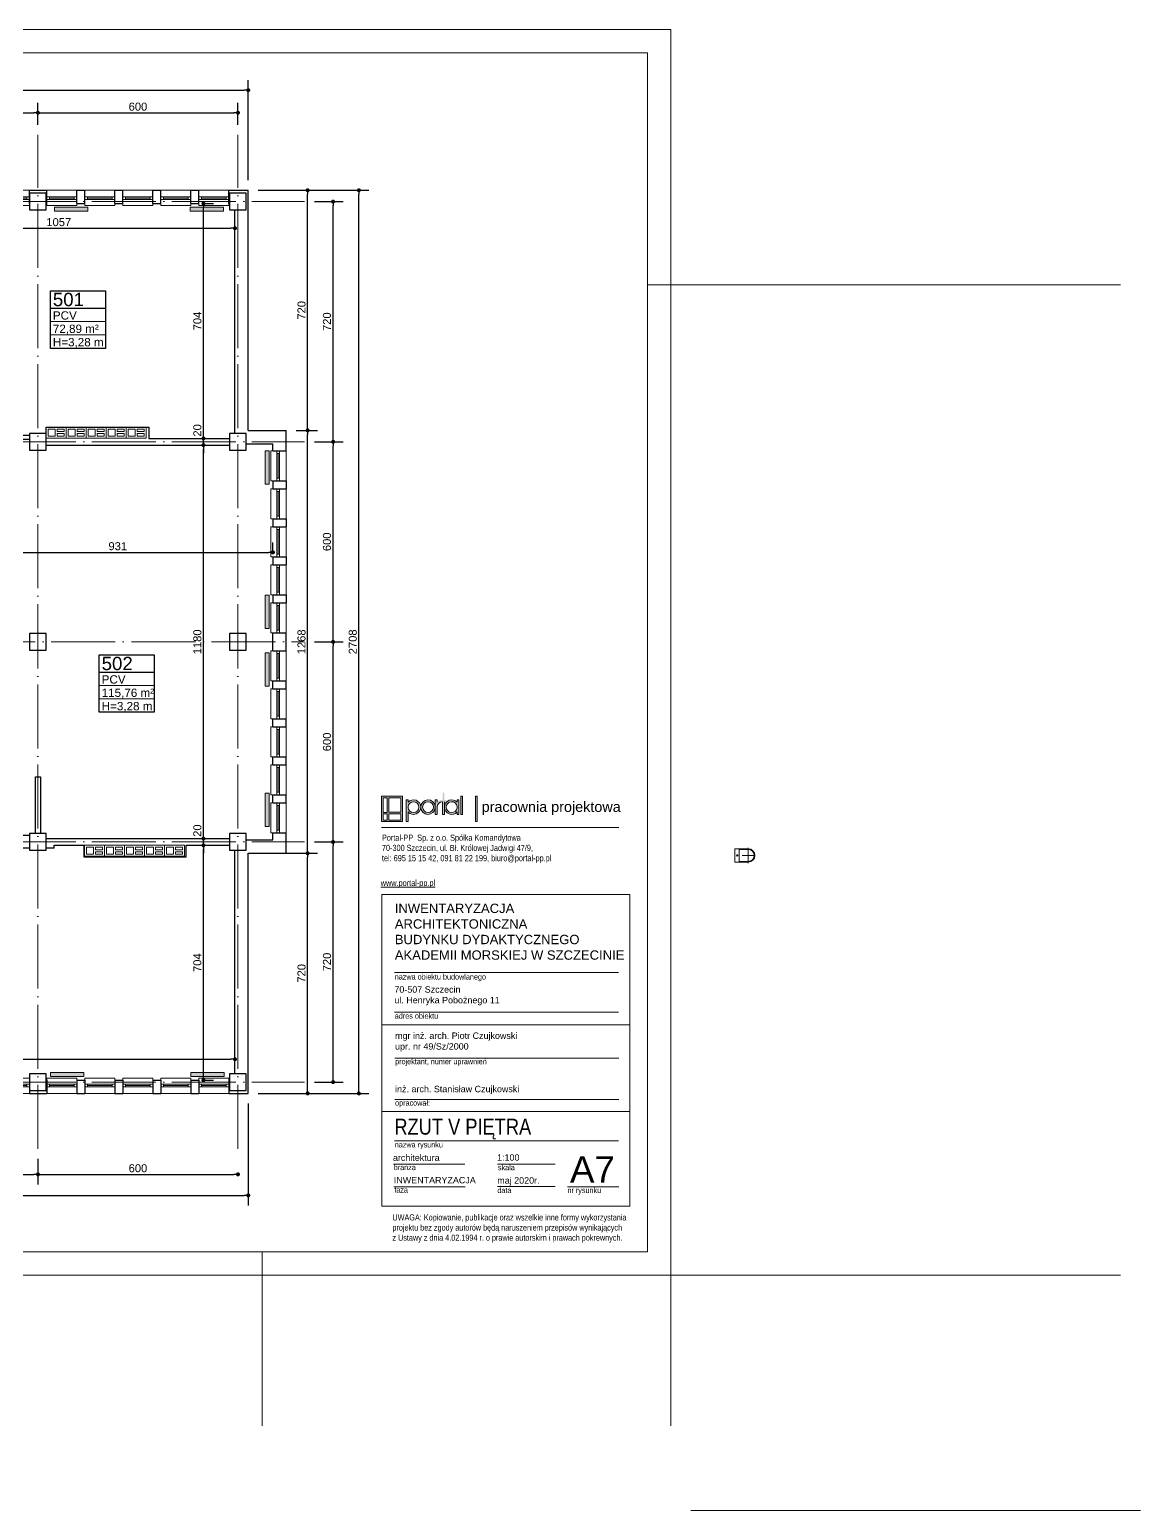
# Model space of a CAD drawing. Header units: millimetres. Extents: x 54 to 8480, y -22812 to 17434.
# Drawn here: x 5088 to 8420, y 8434 to 12874 of the extents above; entities that cross this region are included whole.
import ezdxf

# ---------------------------------------------------------------- set-up
doc = ezdxf.new("R2010")
doc.units = ezdxf.units.MM
doc.linetypes.add('ACAD_ISO04W100', pattern=[30, 24, -3, 0, -3])
for name, color, linetype, lineweight in [('000_armatura', 7, 'Continuous', 0), ('osie', 132, 'ACAD_ISO04W100', 0), ('PLATFORMA', 7, 'Continuous', 0), ('STOLARKA', 97, 'Continuous', 0), ('tabelki', 151, 'Continuous', 0), ('wymiary', 150, 'Continuous', 0)]:
    doc.layers.add(name, color=color, linetype=linetype, lineweight=lineweight)
doc.layers.add('grzejniki', color=104, linetype='Continuous')
doc.layers.add('TABELKI PO UWAGACH', color=5, linetype='Continuous')
doc.styles.add('arial narrow', font='ARIALN.TTF', dxfattribs={"height": 15})
doc.styles.get("Standard").update_dxf_attribs({"font": 'arial.ttf'})
doc.dimstyles.new('ISO-25', dxfattribs={"dimtxt": 24, "dimasz": 12, "dimexe": 30, "dimexo": 30, "dimgap": 6, "dimtad": 1, "dimdec": 0, "dimtxsty": 'Standard', "dimblk": 'DOT', "dimcen": 2.5, "dimadec": 0, "dimazin": 0, "dimtfac": 1, "dimtdec": 0, "dimtmove": 0, "dimatfit": 3, "dimldrblk": 'DOT', "dimfxl": 1, "dimarcsym": 0})

# ---------------------------------------------------------------- blocks, each defined once
blk = doc.blocks.new('A$C13771EA7')
at = {"color": 132, "linetype": 'ACAD_ISO04W100', "lineweight": 0, "ltscale": 8}
for p, q in [((31, -2874), (31, 166)), ((631, -2874), (631, 166)), ((1231, -2874), (1231, 166)), ((1831, -2874), (1831, 166)), ((2431, -2874), (2431, 166)), ((3031, -2874), (3031, 166)), ((3511, -2874), (3511, 166)), ((4111, -2874), (4111, 166)), ((-169, -34), (4311, -34)), ((-169, -754), (4311, -754)), ((-169, -994), (3231, -994)), ((3311, -1354), (4311, -1354)), ((-169, -1714), (3231, -1714)), ((-169, -1954), (4311, -1954)), ((-169, -2674), (4311, -2674))]:
    blk.add_line(p, q, dxfattribs=at)
blk = doc.blocks.new('A$C4DC22848')
at = {"layer": 'STOLARKA', "lineweight": 0}
for p, q in [((0, 0), (90, 0)), ((0, -40), (0, -46)), ((8, -24), (82, -24)), ((90, -46), (90, -40)), ((0, -46), (90, -46))]:
    blk.add_line(p, q, dxfattribs=at)
for points in [[(0, -20), (90, -20), (90, -28), (0, -28)], [(0, -28), (8, -28), (8, -20), (0, -20)], [(82, -28), (90, -28), (90, -20), (82, -20)]]:
    blk.add_lwpolyline(points, close=True, dxfattribs=at)
blk = doc.blocks.new('A$C1D836454')
at = {"color": 82, "lineweight": 0}
for points in [[(0, -16.5), (60, -16.5), (60, 16.5), (0, 16.5)], [(6, -10.5), (27, -10.5), (27, 10.5), (6, 10.5)], [(33, 3), (54, 3), (54, 10.5), (33, 10.5)], [(33, -3), (54, -3), (54, -10.5), (33, -10.5)]]:
    blk.add_lwpolyline(points, close=True, dxfattribs=at)
blk = doc.blocks.new('_Dot')
at = {"color": 0, "linetype": 'ByBlock', "lineweight": -2}
blk.add_line((-0.5, 0), (-1, 0), dxfattribs=at)
at = {"color": 0, "linetype": 'ByBlock', "lineweight": 0, "const_width": 0.5}
blk.add_lwpolyline([(-0.25, 0, 1), (0.25, 0, 1)], format="xyb", close=True, dxfattribs=at)
blk = doc.blocks.new('*D67')
at = {"layer": 'Defpoints', "color": 0, "linetype": 'Continuous', "lineweight": 0}
for p in [(5112.6, 12625.2), (4632.6, 12558.7), (5112.6, 12558.7)]:
    blk.add_point(p, dxfattribs=at)
at = {"layer": 'wymiary', "color": 0, "linetype": 'Continuous', "lineweight": -2}
for p, q in [((4632.6, 12588.7), (4632.6, 12655.2)), ((5112.6, 12588.7), (5112.6, 12655.2)), ((4644.6, 12625.2), (5100.6, 12625.2))]:
    blk.add_line(p, q, dxfattribs=at)
at = {"layer": 'wymiary', "color": 0, "linetype": 'Continuous', "lineweight": -2, "xscale": 12, "yscale": 12, "zscale": 12, "rotation": 180}
blk.add_blockref('_Dot', (4632.6, 12625.2), dxfattribs=at)
at = {"layer": 'wymiary', "color": 0, "linetype": 'Continuous', "lineweight": -2, "xscale": 12, "yscale": 12, "zscale": 12}
blk.add_blockref('_Dot', (5112.6, 12625.2), dxfattribs=at)
at = {"layer": 'wymiary', "color": 0, "linetype": 'Continuous', "lineweight": 0, "insert": (4872.6, 12643.4), "char_height": 24, "attachment_point": 5}
blk.add_mtext('480', dxfattribs=at)
blk = doc.blocks.new('*D68')
at = {"layer": 'Defpoints', "color": 0, "linetype": 'Continuous', "lineweight": 0}
for p in [(5712.6, 12625.2), (5112.6, 12558.7), (5712.6, 12558.7)]:
    blk.add_point(p, dxfattribs=at)
at = {"layer": 'wymiary', "color": 0, "linetype": 'Continuous', "lineweight": -2}
for p, q in [((5112.6, 12588.7), (5112.6, 12655.2)), ((5712.6, 12588.7), (5712.6, 12655.2)), ((5124.6, 12625.2), (5700.6, 12625.2))]:
    blk.add_line(p, q, dxfattribs=at)
at = {"layer": 'wymiary', "color": 0, "linetype": 'Continuous', "lineweight": -2, "xscale": 12, "yscale": 12, "zscale": 12, "rotation": 180}
blk.add_blockref('_Dot', (5112.6, 12625.2), dxfattribs=at)
at = {"layer": 'wymiary', "color": 0, "linetype": 'Continuous', "lineweight": -2, "xscale": 12, "yscale": 12, "zscale": 12}
blk.add_blockref('_Dot', (5712.6, 12625.2), dxfattribs=at)
at = {"layer": 'wymiary', "color": 0, "linetype": 'Continuous', "lineweight": 0, "insert": (5412.6, 12643.4), "char_height": 24, "attachment_point": 5}
blk.add_mtext('600', dxfattribs=at)
blk = doc.blocks.new('*D47')
at = {"layer": 'Defpoints', "color": 0, "linetype": 'Continuous', "lineweight": 0}
for p in [(5912.6, 10438.7), (5998, 10438.7), (5912.6, 9718.7)]:
    blk.add_point(p, dxfattribs=at)
at = {"layer": 'wymiary', "color": 0, "linetype": 'Continuous', "lineweight": -2}
for p, q in [((5942.6, 10438.7), (6028, 10438.7)), ((5998, 9730.7), (5998, 10426.7)), ((5942.6, 9718.7), (6028, 9718.7))]:
    blk.add_line(p, q, dxfattribs=at)
at = {"layer": 'wymiary', "color": 0, "linetype": 'Continuous', "lineweight": -2, "xscale": 12, "yscale": 12, "zscale": 12}
for p, rotation in [((5998, 10438.7), 90), ((5998, 9718.7), 270)]:
    blk.add_blockref('_Dot', p, dxfattribs=dict(at, rotation=rotation))
at = {"layer": 'wymiary', "color": 0, "linetype": 'Continuous', "lineweight": 0, "insert": (5979.7, 10078.7), "char_height": 24, "attachment_point": 5, "rotation": 90}
blk.add_mtext('720', dxfattribs=at)
blk = doc.blocks.new('*D48')
at = {"layer": 'Defpoints', "color": 0, "linetype": 'Continuous', "lineweight": 0}
for p in [(5912.6, 11038.7), (5998, 11038.7), (5912.6, 10438.7)]:
    blk.add_point(p, dxfattribs=at)
at = {"layer": 'wymiary', "color": 0, "linetype": 'Continuous', "lineweight": -2}
for p, q in [((5942.6, 11038.7), (6028, 11038.7)), ((5998, 10450.7), (5998, 11026.7)), ((5942.6, 10438.7), (6028, 10438.7))]:
    blk.add_line(p, q, dxfattribs=at)
at = {"layer": 'wymiary', "color": 0, "linetype": 'Continuous', "lineweight": -2, "xscale": 12, "yscale": 12, "zscale": 12}
for p, rotation in [((5998, 11038.7), 90), ((5998, 10438.7), 270)]:
    blk.add_blockref('_Dot', p, dxfattribs=dict(at, rotation=rotation))
at = {"layer": 'wymiary', "color": 0, "linetype": 'Continuous', "lineweight": 0, "insert": (5979.7, 10738.7), "char_height": 24, "attachment_point": 5, "rotation": 90}
blk.add_mtext('600', dxfattribs=at)
blk = doc.blocks.new('*D49')
at = {"layer": 'Defpoints', "color": 0, "linetype": 'Continuous', "lineweight": 0}
for p in [(5912.6, 11638.7), (5998, 11638.7), (5912.6, 11038.7)]:
    blk.add_point(p, dxfattribs=at)
at = {"layer": 'wymiary', "color": 0, "linetype": 'Continuous', "lineweight": -2}
for p, q in [((5942.6, 11638.7), (6028, 11638.7)), ((5998, 11050.7), (5998, 11626.7)), ((5942.6, 11038.7), (6028, 11038.7))]:
    blk.add_line(p, q, dxfattribs=at)
at = {"layer": 'wymiary', "color": 0, "linetype": 'Continuous', "lineweight": -2, "xscale": 12, "yscale": 12, "zscale": 12}
for p, rotation in [((5998, 11638.7), 90), ((5998, 11038.7), 270)]:
    blk.add_blockref('_Dot', p, dxfattribs=dict(at, rotation=rotation))
at = {"layer": 'wymiary', "color": 0, "linetype": 'Continuous', "lineweight": 0, "insert": (5979.7, 11338.7), "char_height": 24, "attachment_point": 5, "rotation": 90}
blk.add_mtext('600', dxfattribs=at)
blk = doc.blocks.new('*D50')
at = {"layer": 'Defpoints', "color": 0, "linetype": 'Continuous', "lineweight": 0}
for p in [(5912.6, 12358.7), (5998, 12358.7), (5912.6, 11638.7)]:
    blk.add_point(p, dxfattribs=at)
at = {"layer": 'wymiary', "color": 0, "linetype": 'Continuous', "lineweight": -2}
for p, q in [((5942.6, 12358.7), (6028, 12358.7)), ((5998, 11650.7), (5998, 12346.7)), ((5942.6, 11638.7), (6028, 11638.7))]:
    blk.add_line(p, q, dxfattribs=at)
at = {"layer": 'wymiary', "color": 0, "linetype": 'Continuous', "lineweight": -2, "xscale": 12, "yscale": 12, "zscale": 12}
for p, rotation in [((5998, 12358.7), 90), ((5998, 11638.7), 270)]:
    blk.add_blockref('_Dot', p, dxfattribs=dict(at, rotation=rotation))
at = {"layer": 'wymiary', "color": 0, "linetype": 'Continuous', "lineweight": 0, "insert": (5979.7, 11998.7), "char_height": 24, "attachment_point": 5, "rotation": 90}
blk.add_mtext('720', dxfattribs=at)
blk = doc.blocks.new('*D56')
at = {"layer": 'Defpoints', "color": 0, "linetype": 'Continuous', "lineweight": 0}
for p in [(4632.6, 9518.7), (5112.6, 9518.7), (5112.6, 9441.9)]:
    blk.add_point(p, dxfattribs=at)
at = {"layer": 'wymiary', "color": 0, "linetype": 'Continuous', "lineweight": -2}
for p, q in [((4632.6, 9488.7), (4632.6, 9411.9)), ((5112.6, 9488.7), (5112.6, 9411.9)), ((4644.6, 9441.9), (5100.6, 9441.9))]:
    blk.add_line(p, q, dxfattribs=at)
at = {"layer": 'wymiary', "color": 0, "linetype": 'Continuous', "lineweight": -2, "xscale": 12, "yscale": 12, "zscale": 12, "rotation": 180}
blk.add_blockref('_Dot', (4632.6, 9441.9), dxfattribs=at)
at = {"layer": 'wymiary', "color": 0, "linetype": 'Continuous', "lineweight": -2, "xscale": 12, "yscale": 12, "zscale": 12}
blk.add_blockref('_Dot', (5112.6, 9441.9), dxfattribs=at)
at = {"layer": 'wymiary', "color": 0, "linetype": 'Continuous', "lineweight": 0, "insert": (4872.6, 9460.2), "char_height": 24, "attachment_point": 5}
blk.add_mtext('480', dxfattribs=at)
blk = doc.blocks.new('*D57')
at = {"layer": 'Defpoints', "color": 0, "linetype": 'Continuous', "lineweight": 0}
for p in [(5112.6, 9518.7), (5712.6, 9441.9), (5712.6, 9441.9)]:
    blk.add_point(p, dxfattribs=at)
at = {"layer": 'wymiary', "color": 0, "linetype": 'Continuous', "lineweight": -2}
for p, q in [((5112.6, 9488.7), (5112.6, 9411.9)), ((5124.6, 9441.9), (5700.6, 9441.9))]:
    blk.add_line(p, q, dxfattribs=at)
at = {"layer": 'wymiary', "color": 0, "linetype": 'Continuous', "lineweight": -2, "xscale": 12, "yscale": 12, "zscale": 12, "rotation": 180}
blk.add_blockref('_Dot', (5112.6, 9441.9), dxfattribs=at)
at = {"layer": 'wymiary', "color": 0, "linetype": 'Continuous', "lineweight": -2, "xscale": 12, "yscale": 12, "zscale": 12}
blk.add_blockref('_Dot', (5712.6, 9441.9), dxfattribs=at)
at = {"layer": 'wymiary', "color": 0, "linetype": 'Continuous', "lineweight": 0, "insert": (5412.6, 9460.2), "char_height": 24, "attachment_point": 5}
blk.add_mtext('600', dxfattribs=at)
blk = doc.blocks.new('*D58')
at = {"layer": 'Defpoints', "color": 0, "linetype": 'Continuous', "lineweight": 0}
for p in [(1601.6, 9684.7), (5743.6, 9684.7), (5743.6, 9379)]:
    blk.add_point(p, dxfattribs=at)
at = {"layer": 'wymiary', "color": 0, "linetype": 'Continuous', "lineweight": -2}
for p, q in [((1601.6, 9654.7), (1601.6, 9349)), ((5743.6, 9654.7), (5743.6, 9349)), ((1613.6, 9379), (5731.6, 9379))]:
    blk.add_line(p, q, dxfattribs=at)
at = {"layer": 'wymiary', "color": 0, "linetype": 'Continuous', "lineweight": -2, "xscale": 12, "yscale": 12, "zscale": 12, "rotation": 180}
blk.add_blockref('_Dot', (1601.6, 9379), dxfattribs=at)
at = {"layer": 'wymiary', "color": 0, "linetype": 'Continuous', "lineweight": -2, "xscale": 12, "yscale": 12, "zscale": 12}
blk.add_blockref('_Dot', (5743.6, 9379), dxfattribs=at)
at = {"layer": 'wymiary', "color": 0, "linetype": 'Continuous', "lineweight": 0, "insert": (3672.6, 9397.1), "char_height": 24, "attachment_point": 5}
blk.add_mtext('4142', dxfattribs=at)
blk = doc.blocks.new('*D59')
at = {"layer": 'Defpoints', "color": 0, "linetype": 'Continuous', "lineweight": 0}
for p in [(5743.6, 12392.7), (6075.4, 12392.7), (5743.6, 9684.7)]:
    blk.add_point(p, dxfattribs=at)
at = {"layer": 'wymiary', "color": 0, "linetype": 'Continuous', "lineweight": -2}
for p, q in [((5773.6, 12392.7), (6105.4, 12392.7)), ((6075.4, 9696.7), (6075.4, 12380.7)), ((5773.6, 9684.7), (6105.4, 9684.7))]:
    blk.add_line(p, q, dxfattribs=at)
at = {"layer": 'wymiary', "color": 0, "linetype": 'Continuous', "lineweight": -2, "xscale": 12, "yscale": 12, "zscale": 12}
for p, rotation in [((6075.4, 12392.7), 90), ((6075.4, 9684.7), 270)]:
    blk.add_blockref('_Dot', p, dxfattribs=dict(at, rotation=rotation))
at = {"layer": 'wymiary', "color": 0, "linetype": 'Continuous', "lineweight": 0, "insert": (6057.1, 11038.7), "char_height": 24, "attachment_point": 5, "rotation": 90}
blk.add_mtext('2708', dxfattribs=at)
blk = doc.blocks.new('*D60')
at = {"layer": 'Defpoints', "color": 0, "linetype": 'Continuous', "lineweight": 0}
for p in [(5743.6, 12692.8), (1601.6, 12392.7), (5743.6, 12392.7)]:
    blk.add_point(p, dxfattribs=at)
at = {"layer": 'wymiary', "color": 0, "linetype": 'Continuous', "lineweight": -2}
for p, q in [((1601.6, 12422.7), (1601.6, 12722.8)), ((5743.6, 12422.7), (5743.6, 12722.8)), ((1613.6, 12692.8), (5731.6, 12692.8))]:
    blk.add_line(p, q, dxfattribs=at)
at = {"layer": 'wymiary', "color": 0, "linetype": 'Continuous', "lineweight": -2, "xscale": 12, "yscale": 12, "zscale": 12, "rotation": 180}
blk.add_blockref('_Dot', (1601.6, 12692.8), dxfattribs=at)
at = {"layer": 'wymiary', "color": 0, "linetype": 'Continuous', "lineweight": -2, "xscale": 12, "yscale": 12, "zscale": 12}
blk.add_blockref('_Dot', (5743.6, 12692.8), dxfattribs=at)
at = {"layer": 'wymiary', "color": 0, "linetype": 'Continuous', "lineweight": 0, "insert": (3672.6, 12710.9), "char_height": 24, "attachment_point": 5}
blk.add_mtext('4142', dxfattribs=at)
blk = doc.blocks.new('*D207')
at = {"layer": 'Defpoints', "color": 0, "linetype": 'Continuous', "lineweight": 0}
for p in [(5743.6, 10404.7), (5921.7, 10404.7), (5743.6, 9684.7)]:
    blk.add_point(p, dxfattribs=at)
at = {"layer": 'wymiary', "color": 0, "linetype": 'Continuous', "lineweight": -2}
for p, q in [((5773.6, 10404.7), (5951.7, 10404.7)), ((5921.7, 9696.7), (5921.7, 10392.7)), ((5773.6, 9684.7), (5951.7, 9684.7))]:
    blk.add_line(p, q, dxfattribs=at)
at = {"layer": 'wymiary', "color": 0, "linetype": 'Continuous', "lineweight": -2, "xscale": 12, "yscale": 12, "zscale": 12}
for p, rotation in [((5921.7, 10404.7), 90), ((5921.7, 9684.7), 270)]:
    blk.add_blockref('_Dot', p, dxfattribs=dict(at, rotation=rotation))
at = {"layer": 'wymiary', "color": 0, "linetype": 'Continuous', "lineweight": 0, "insert": (5903.4, 10044.7), "char_height": 24, "attachment_point": 5, "rotation": 90}
blk.add_mtext('720', dxfattribs=at)
blk = doc.blocks.new('*D208')
at = {"layer": 'Defpoints', "color": 0, "linetype": 'Continuous', "lineweight": 0}
for p in [(5857.6, 11672.7), (5921.7, 11672.7), (5743.6, 10404.7)]:
    blk.add_point(p, dxfattribs=at)
at = {"layer": 'wymiary', "color": 0, "linetype": 'Continuous', "lineweight": -2}
for p, q in [((5887.6, 11672.7), (5951.7, 11672.7)), ((5921.7, 10416.7), (5921.7, 11660.7)), ((5773.6, 10404.7), (5951.7, 10404.7))]:
    blk.add_line(p, q, dxfattribs=at)
at = {"layer": 'wymiary', "color": 0, "linetype": 'Continuous', "lineweight": -2, "xscale": 12, "yscale": 12, "zscale": 12}
for p, rotation in [((5921.7, 11672.7), 90), ((5921.7, 10404.7), 270)]:
    blk.add_blockref('_Dot', p, dxfattribs=dict(at, rotation=rotation))
at = {"layer": 'wymiary', "color": 0, "linetype": 'Continuous', "lineweight": 0, "insert": (5903.4, 11038.7), "char_height": 24, "attachment_point": 5, "rotation": 90}
blk.add_mtext('1268', dxfattribs=at)
blk = doc.blocks.new('*D209')
at = {"layer": 'Defpoints', "color": 0, "linetype": 'Continuous', "lineweight": 0}
for p in [(5743.6, 12392.7), (5921.7, 12392.7), (5857.6, 11672.7)]:
    blk.add_point(p, dxfattribs=at)
at = {"layer": 'wymiary', "color": 0, "linetype": 'Continuous', "lineweight": -2}
for p, q in [((5773.6, 12392.7), (5951.7, 12392.7)), ((5921.7, 11684.7), (5921.7, 12380.7)), ((5887.6, 11672.7), (5951.7, 11672.7))]:
    blk.add_line(p, q, dxfattribs=at)
at = {"layer": 'wymiary', "color": 0, "linetype": 'Continuous', "lineweight": -2, "xscale": 12, "yscale": 12, "zscale": 12}
for p, rotation in [((5921.7, 12392.7), 90), ((5921.7, 11672.7), 270)]:
    blk.add_blockref('_Dot', p, dxfattribs=dict(at, rotation=rotation))
at = {"layer": 'wymiary', "color": 0, "linetype": 'Continuous', "lineweight": 0, "insert": (5903.4, 12032.7), "char_height": 24, "attachment_point": 5, "rotation": 90}
blk.add_mtext('720', dxfattribs=at)
blk = doc.blocks.new('*D251')
at = {"layer": 'Defpoints', "color": 0, "linetype": 'Continuous', "lineweight": 0}
for p in [(5583.6, 10428.7), (5609.1, 10428.7), (5583.6, 9724.7)]:
    blk.add_point(p, dxfattribs=at)
at = {"layer": 'wymiary', "color": 0, "linetype": 'Continuous', "lineweight": -2}
for p, q in [((5609.1, 9736.7), (5609.1, 10416.7)), ((5613.6, 10428.7), (5639.1, 10428.7)), ((5613.6, 9724.7), (5639.1, 9724.7))]:
    blk.add_line(p, q, dxfattribs=at)
at = {"layer": 'wymiary', "color": 0, "linetype": 'Continuous', "lineweight": -2, "xscale": 12, "yscale": 12, "zscale": 12}
for p, rotation in [((5609.1, 10428.7), 90), ((5609.1, 9724.7), 270)]:
    blk.add_blockref('_Dot', p, dxfattribs=dict(at, rotation=rotation))
at = {"layer": 'wymiary', "color": 0, "linetype": 'Continuous', "lineweight": 0, "insert": (5590.9, 10076.7), "char_height": 24, "attachment_point": 5, "rotation": 90}
blk.add_mtext('704', dxfattribs=at)
blk = doc.blocks.new('*D250')
at = {"layer": 'Defpoints', "color": 0, "linetype": 'Continuous', "lineweight": 0}
for p in [(5609.1, 10448.7), (5609.1, 10448.7), (5583.6, 10428.7)]:
    blk.add_point(p, dxfattribs=at)
at = {"layer": 'wymiary', "color": 0, "linetype": 'Continuous', "lineweight": -2}
for p, q in [((5609.1, 10460.7), (5609.1, 10472.7)), ((5609.1, 10428.7), (5609.1, 10448.7)), ((5609.1, 10416.7), (5609.1, 10404.7)), ((5613.6, 10428.7), (5639.1, 10428.7))]:
    blk.add_line(p, q, dxfattribs=at)
at = {"layer": 'wymiary', "color": 0, "linetype": 'Continuous', "lineweight": -2, "xscale": 12, "yscale": 12, "zscale": 12}
for p, rotation in [((5609.1, 10448.7), 270), ((5609.1, 10428.7), 90)]:
    blk.add_blockref('_Dot', p, dxfattribs=dict(at, rotation=rotation))
at = {"layer": 'wymiary', "color": 0, "linetype": 'Continuous', "lineweight": 0, "insert": (5590.9, 10472.7), "char_height": 24, "attachment_point": 5, "rotation": 90}
blk.add_mtext('20', dxfattribs=at)
blk = doc.blocks.new('*D252')
at = {"layer": 'Defpoints', "color": 0, "linetype": 'Continuous', "lineweight": 0}
for p in [(5609.1, 11628.7), (5609.1, 11628.7), (5609.1, 10448.7)]:
    blk.add_point(p, dxfattribs=at)
at = {"layer": 'wymiary', "color": 0, "linetype": 'Continuous', "lineweight": -2}
blk.add_line((5609.1, 10460.7), (5609.1, 11616.7), dxfattribs=at)
at = {"layer": 'wymiary', "color": 0, "linetype": 'Continuous', "lineweight": -2, "xscale": 12, "yscale": 12, "zscale": 12}
for p, rotation in [((5609.1, 11628.7), 90), ((5609.1, 10448.7), 270)]:
    blk.add_blockref('_Dot', p, dxfattribs=dict(at, rotation=rotation))
at = {"layer": 'wymiary', "color": 0, "linetype": 'Continuous', "lineweight": 0, "insert": (5590.9, 11038.7), "char_height": 24, "attachment_point": 5, "rotation": 90}
blk.add_mtext('1180', dxfattribs=at)
blk = doc.blocks.new('*D253')
at = {"layer": 'Defpoints', "color": 0, "linetype": 'Continuous', "lineweight": 0}
for p in [(5609.1, 11648.7), (5609.1, 11648.7), (5609.1, 11628.7)]:
    blk.add_point(p, dxfattribs=at)
at = {"layer": 'wymiary', "color": 0, "linetype": 'Continuous', "lineweight": -2}
for p, q in [((5609.1, 11660.7), (5609.1, 11672.7)), ((5609.1, 11628.7), (5609.1, 11648.7)), ((5609.1, 11616.7), (5609.1, 11604.7))]:
    blk.add_line(p, q, dxfattribs=at)
at = {"layer": 'wymiary', "color": 0, "linetype": 'Continuous', "lineweight": -2, "xscale": 12, "yscale": 12, "zscale": 12}
for p, rotation in [((5609.1, 11648.7), 270), ((5609.1, 11628.7), 90)]:
    blk.add_blockref('_Dot', p, dxfattribs=dict(at, rotation=rotation))
at = {"layer": 'wymiary', "color": 0, "linetype": 'Continuous', "lineweight": 0, "insert": (5590.9, 11672.7), "char_height": 24, "attachment_point": 5, "rotation": 90}
blk.add_mtext('20', dxfattribs=at)
blk = doc.blocks.new('*D254')
at = {"layer": 'Defpoints', "color": 0, "linetype": 'Continuous', "lineweight": 0}
for p in [(5583.6, 12352.7), (5609.1, 12352.7), (5609.1, 11648.7)]:
    blk.add_point(p, dxfattribs=at)
at = {"layer": 'wymiary', "color": 0, "linetype": 'Continuous', "lineweight": -2}
for p, q in [((5613.6, 12352.7), (5639.1, 12352.7)), ((5609.1, 11660.7), (5609.1, 12340.7))]:
    blk.add_line(p, q, dxfattribs=at)
at = {"layer": 'wymiary', "color": 0, "linetype": 'Continuous', "lineweight": -2, "xscale": 12, "yscale": 12, "zscale": 12}
for p, rotation in [((5609.1, 12352.7), 90), ((5609.1, 11648.7), 270)]:
    blk.add_blockref('_Dot', p, dxfattribs=dict(at, rotation=rotation))
at = {"layer": 'wymiary', "color": 0, "linetype": 'Continuous', "lineweight": 0, "insert": (5590.9, 12000.7), "char_height": 24, "attachment_point": 5, "rotation": 90}
blk.add_mtext('704', dxfattribs=at)
blk = doc.blocks.new('*D411')
at = {"layer": 'Defpoints', "color": 0, "linetype": 'Continuous', "lineweight": 0}
for p in [(4646.6, 12278.9), (5703.6, 12278.9), (5703.6, 12278.9)]:
    blk.add_point(p, dxfattribs=at)
at = {"layer": 'wymiary', "color": 0, "linetype": 'Continuous', "lineweight": -2}
blk.add_line((4658.6, 12278.9), (5691.6, 12278.9), dxfattribs=at)
at = {"layer": 'wymiary', "color": 0, "linetype": 'Continuous', "lineweight": -2, "xscale": 12, "yscale": 12, "zscale": 12, "rotation": 180}
blk.add_blockref('_Dot', (4646.6, 12278.9), dxfattribs=at)
at = {"layer": 'wymiary', "color": 0, "linetype": 'Continuous', "lineweight": -2, "xscale": 12, "yscale": 12, "zscale": 12}
blk.add_blockref('_Dot', (5703.6, 12278.9), dxfattribs=at)
at = {"layer": 'wymiary', "color": 0, "linetype": 'Continuous', "lineweight": 0, "insert": (5175.1, 12297.1), "char_height": 24, "attachment_point": 5}
blk.add_mtext('1057', dxfattribs=at)
blk = doc.blocks.new('*D422')
at = {"layer": 'Defpoints', "color": 0, "linetype": 'Continuous', "lineweight": 0}
for p in [(4040.1, 9787.2), (5703.6, 9787.2), (5703.6, 9787.2)]:
    blk.add_point(p, dxfattribs=at)
at = {"layer": 'wymiary', "color": 0, "linetype": 'Continuous', "lineweight": -2}
blk.add_line((4052.1, 9787.2), (5691.6, 9787.2), dxfattribs=at)
at = {"layer": 'wymiary', "color": 0, "linetype": 'Continuous', "lineweight": -2, "xscale": 12, "yscale": 12, "zscale": 12, "rotation": 180}
blk.add_blockref('_Dot', (4040.1, 9787.2), dxfattribs=at)
at = {"layer": 'wymiary', "color": 0, "linetype": 'Continuous', "lineweight": -2, "xscale": 12, "yscale": 12, "zscale": 12}
blk.add_blockref('_Dot', (5703.6, 9787.2), dxfattribs=at)
at = {"layer": 'wymiary', "color": 0, "linetype": 'Continuous', "lineweight": 0, "insert": (4871.8, 9805.5), "char_height": 24, "attachment_point": 5}
blk.add_mtext('1664', dxfattribs=at)
blk = doc.blocks.new('*D565')
at = {"layer": 'Defpoints', "color": 0, "linetype": 'Continuous', "lineweight": 0}
for p in [(4886.6, 11307.1), (5817.6, 11307.1), (5817.6, 11281.7)]:
    blk.add_point(p, dxfattribs=at)
at = {"layer": 'wymiary', "color": 0, "linetype": 'Continuous', "lineweight": -2}
for p, q in [((5817.6, 11311.7), (5817.6, 11337.1)), ((4898.6, 11307.1), (5805.6, 11307.1))]:
    blk.add_line(p, q, dxfattribs=at)
at = {"layer": 'wymiary', "color": 0, "linetype": 'Continuous', "lineweight": -2, "xscale": 12, "yscale": 12, "zscale": 12, "rotation": 180}
blk.add_blockref('_Dot', (4886.6, 11307.1), dxfattribs=at)
at = {"layer": 'wymiary', "color": 0, "linetype": 'Continuous', "lineweight": -2, "xscale": 12, "yscale": 12, "zscale": 12}
blk.add_blockref('_Dot', (5817.6, 11307.1), dxfattribs=at)
at = {"layer": 'wymiary', "color": 0, "linetype": 'Continuous', "lineweight": 0, "insert": (5352.1, 11325.4), "char_height": 24, "attachment_point": 5}
blk.add_mtext('931', dxfattribs=at)
blk = doc.blocks.new('A$C508466D2')
at = {"layer": 'grzejniki', "linetype": 'Continuous', "lineweight": 0}
blk.add_hatch(color=256, dxfattribs=at).paths.add_polyline_path([(-50, -12), (50, -12), (50, 0), (-50, 0)])
blk.add_lwpolyline([(-50, -12), (50, -12), (50, 0), (-50, 0)], close=True, dxfattribs=at)
blk = doc.blocks.new('wc_1')
for p, q in [((20, 22), (20, 60)), ((43, 40), (-3, 40))]:
    blk.add_line(p, q)
for points in [[(40, 40), (40, 0), (0, 0), (0, 40)], [(2, 13), (2, 40)], [(38, 40), (38, 13)]]:
    blk.add_lwpolyline(points)
blk.add_lwpolyline([(0, 0), (0, 13), (40, 13), (40, 0)], close=True)
blk.add_circle((20, 7), 2)
for radius in [20, 18]:
    blk.add_arc((20, 40), radius, 0, 180)

msp = doc.modelspace()

# ---------------------------------------------------------------- hatches: boundary and pattern name
at = {"layer": 'tabelki', "linetype": 'Continuous', "lineweight": 0}
h = msp.add_hatch(color=7, dxfattribs=at)
h.paths.add_polyline_path([(6206.4, 10575.9), (6143.7, 10575.9), (6143.7, 10499.6), (6206.4, 10499.6)])
h.paths.add_polyline_path([(6201.6, 10522.7), (6201.6, 10504.4), (6165.3, 10504.4), (6165.3, 10522.7)], flags=16)
h.paths.add_polyline_path([(6165.3, 10527.6), (6165.3, 10571.1), (6201.6, 10571.1), (6201.6, 10527.6)], flags=16)
h.paths.add_polyline_path([(6160.5, 10522.7), (6160.5, 10504.4), (6148.5, 10504.4), (6148.5, 10522.7)], flags=16)
h.paths.add_polyline_path([(6160.5, 10527.6), (6148.5, 10527.6), (6148.5, 10571.1), (6160.5, 10571.1)], flags=16)
h.paths.add_polyline_path([(6222.8, 10528.8, 2.649257), (6222.8, 10557.6), (6222.8, 10565), (6217.3, 10565), (6217.3, 10499.6), (6222.8, 10499.6)])
h.paths.add_polyline_path([(6222.8, 10542.1, 28.870743), (6222.8, 10544.3)], flags=16)
h.paths.add_polyline_path([(6304.6, 10541.6), (6304.6, 10544.8, 27.081887)])
h.paths.add_polyline_path([(6266.5, 10543.2, -1), (6299.2, 10543.2, -1)], flags=16)
h.paths.add_polyline_path([(6326.4, 10559.5), (6326.4, 10521.4), (6331.8, 10521.4), (6331.8, 10559.5), (6337.3, 10559.5), (6337.3, 10565), (6331.8, 10565), (6331.8, 10586.8), (6326.4, 10586.8), (6326.4, 10565, 0.215507), (6310, 10557.6), (6310, 10565), (6304.6, 10565), (6304.6, 10521.4), (6310, 10521.4), (6310, 10544.7, -0.388248)])
h.paths.add_polyline_path([(6370, 10528.6), (6370, 10521.4), (6375.5, 10521.4), (6375.5, 10565), (6370, 10565), (6370, 10557.8, 2.599688)])
h.paths.add_polyline_path([(6370, 10545.5), (6370, 10540.9, -13.959982)], flags=16)
h.paths.add_polyline_path([(6386.4, 10575.9), (6380.9, 10575.9), (6380.9, 10521.4), (6386.4, 10521.4)])
h.paths.add_polyline_path([(6429.9, 10575.9), (6425.1, 10575.9), (6425.1, 10499.6), (6429.9, 10499.6)])

# ---------------------------------------------------------------- linework, layer by layer
at = {"lineweight": 30}
for p, q in [((5087.6, 12352.7), (5087.6, 12392.7)), ((5087.6, 12392.7), (5139.6, 12392.7)), ((5139.6, 12352.7), (5139.6, 12392.7)), ((5229.6, 12352.7), (5229.6, 12392.7)), ((5229.6, 12392.7), (5253.6, 12392.7)), ((5253.6, 12352.7), (5253.6, 12392.7)), ((5343.6, 12392.7), (5367.6, 12392.7)), ((5343.6, 12352.7), (5343.6, 12392.7)), ((5367.6, 12352.7), (5367.6, 12392.7)), ((5457.6, 12392.7), (5481.6, 12392.7)), ((5457.6, 12352.7), (5457.6, 12392.7)), ((5481.6, 12352.7), (5481.6, 12392.7)), ((5571.6, 12392.7), (5595.6, 12392.7)), ((5571.6, 12352.7), (5571.6, 12392.7)), ((5595.6, 12352.7), (5595.6, 12392.7)), ((5685.6, 12352.7), (5685.6, 12392.7)), ((5685.6, 12392.7), (5743.6, 12392.7)), ((5743.6, 11672.7), (5743.6, 12392.7)), ((5139.6, 12352.7), (5137.6, 12352.7)), ((5229.6, 12352.7), (5253.6, 12352.7)), ((5343.6, 12352.7), (5367.6, 12352.7)), ((5457.6, 12352.7), (5481.6, 12352.7)), ((5571.6, 12352.7), (5595.6, 12352.7)), ((5685.6, 12352.7), (5687.6, 12352.7)), ((5703.6, 11663.7), (5703.6, 12333.7)), ((5137.6, 11663.7), (5137.6, 11682.7)), ((5137.6, 11682.7), (5445.6, 11682.7)), ((5445.6, 11682.7), (5445.6, 11648.7)), ((5087.6, 11657.7), (4867.6, 11657.7)), ((5087.6, 11645.7), (4907.6, 11645.7)), ((5445.6, 11648.7), (5687.6, 11648.7)), ((5743.6, 11672.7), (5857.6, 11672.7)), ((5857.6, 11611.7), (5857.6, 11672.7)), ((5137.6, 11628.7), (5687.6, 11628.7)), ((5737.6, 11632.7), (5817.6, 11632.7)), ((5817.6, 11611.7), (5817.6, 11632.7)), ((5817.6, 11611.7), (5817.6, 11613.7)), ((5817.6, 11611.7), (5857.6, 11611.7)), ((5817.6, 11521.7), (5857.6, 11521.7)), ((5817.6, 11521.7), (5817.6, 11497.7)), ((5857.6, 11521.7), (5857.6, 11497.7)), ((5817.6, 11497.7), (5857.6, 11497.7)), ((5817.6, 11407.7), (5817.6, 11383.7)), ((5817.6, 11407.7), (5857.6, 11407.7)), ((5817.6, 11383.7), (5857.6, 11383.7)), ((5857.6, 11407.7), (5857.6, 11383.7)), ((5817.6, 11293.7), (5817.6, 11269.7)), ((5817.6, 11293.7), (5857.6, 11293.7)), ((5857.6, 11293.7), (5857.6, 11269.7)), ((5817.6, 11269.7), (5857.6, 11269.7)), ((5817.6, 11179.7), (5817.6, 11155.7)), ((5817.6, 11179.7), (5857.6, 11179.7)), ((5817.6, 11155.7), (5857.6, 11155.7)), ((5857.6, 11179.7), (5857.6, 11155.7)), ((5817.6, 11065.7), (5857.6, 11065.7)), ((5817.6, 11065.7), (5817.6, 11063.7)), ((5817.6, 11011.7), (5817.6, 11065.7)), ((5857.6, 11011.7), (5857.6, 11065.7)), ((5817.6, 11011.7), (5817.6, 11013.7)), ((5817.6, 11011.7), (5857.6, 11011.7)), ((5817.6, 10897.7), (5817.6, 10921.7)), ((5817.6, 10921.7), (5857.6, 10921.7)), ((5817.6, 10897.7), (5857.6, 10897.7)), ((5857.6, 10897.7), (5857.6, 10921.7)), ((5817.6, 10783.7), (5817.6, 10807.7)), ((5817.6, 10807.7), (5857.6, 10807.7)), ((5857.6, 10783.7), (5857.6, 10807.7)), ((5817.6, 10783.7), (5857.6, 10783.7)), ((5817.6, 10669.7), (5817.6, 10693.7)), ((5817.6, 10693.7), (5857.6, 10693.7)), ((5817.6, 10669.7), (5857.6, 10669.7)), ((5857.6, 10669.7), (5857.6, 10693.7)), ((5105.1, 10463.7), (5105.1, 10633.7)), ((5105.1, 10633.7), (5120.1, 10633.7)), ((5120.1, 10633.7), (5120.1, 10463.7)), ((5817.6, 10579.7), (5857.6, 10579.7)), ((5817.6, 10555.7), (5817.6, 10579.7)), ((5857.6, 10555.7), (5857.6, 10579.7)), ((5817.6, 10555.7), (5857.6, 10555.7)), ((5087.6, 10457.7), (4837.6, 10457.7)), ((5137.6, 10448.7), (5687.6, 10448.7)), ((5737.6, 10444.7), (5817.6, 10444.7)), ((5817.6, 10444.7), (5817.6, 10465.7)), ((5817.6, 10465.7), (5857.6, 10465.7)), ((5817.6, 10465.7), (5817.6, 10463.7)), ((5857.6, 10404.7), (5857.6, 10465.7)), ((5087.6, 10419.7), (4837.6, 10419.7)), ((5161.6, 10419.7), (5137.6, 10419.7)), ((5161.6, 10419.7), (5161.6, 10428.7)), ((5161.6, 10428.7), (5251.6, 10428.7)), ((5251.6, 10392.7), (5251.6, 10428.7)), ((5557.6, 10392.7), (5251.6, 10392.7)), ((5557.6, 10392.7), (5557.6, 10428.7)), ((5557.6, 10428.7), (5687.6, 10428.7)), ((5703.6, 9743.7), (5703.6, 10413.7)), ((5743.6, 10404.7), (5857.6, 10404.7)), ((5743.6, 9684.7), (5743.6, 10404.7)), ((5087.6, 9724.7), (5087.6, 9684.7)), ((5139.6, 9724.7), (5137.6, 9724.7)), ((5139.6, 9724.7), (5139.6, 9684.7)), ((5229.6, 9724.7), (5229.6, 9684.7)), ((5229.6, 9724.7), (5253.6, 9724.7)), ((5253.6, 9724.7), (5253.6, 9684.7)), ((5343.6, 9724.7), (5367.6, 9724.7)), ((5343.6, 9724.7), (5343.6, 9684.7)), ((5367.6, 9724.7), (5367.6, 9684.7)), ((5457.6, 9724.7), (5481.6, 9724.7)), ((5457.6, 9724.7), (5457.6, 9684.7)), ((5481.6, 9724.7), (5481.6, 9684.7)), ((5571.6, 9724.7), (5595.6, 9724.7)), ((5571.6, 9724.7), (5571.6, 9684.7)), ((5595.6, 9724.7), (5595.6, 9684.7)), ((5685.6, 9724.7), (5685.6, 9684.7)), ((5685.6, 9724.7), (5687.6, 9724.7)), ((5087.6, 9684.7), (5139.6, 9684.7)), ((5229.6, 9684.7), (5253.6, 9684.7)), ((5343.6, 9684.7), (5367.6, 9684.7)), ((5457.6, 9684.7), (5481.6, 9684.7)), ((5571.6, 9684.7), (5595.6, 9684.7)), ((5685.6, 9684.7), (5743.6, 9684.7))]:
    msp.add_line(p, q, dxfattribs=at)
for points in [[(5087.6, 12333.7), (5137.6, 12333.7), (5137.6, 12383.7), (5087.6, 12383.7)], [(5687.6, 12333.7), (5737.6, 12333.7), (5737.6, 12383.7), (5687.6, 12383.7)], [(5087.6, 11613.7), (5137.6, 11613.7), (5137.6, 11663.7), (5087.6, 11663.7)], [(5687.6, 11613.7), (5737.6, 11613.7), (5737.6, 11663.7), (5687.6, 11663.7)], [(5087.6, 11013.7), (5137.6, 11013.7), (5137.6, 11063.7), (5087.6, 11063.7)], [(5687.6, 11013.7), (5737.6, 11013.7), (5737.6, 11063.7), (5687.6, 11063.7)], [(5087.6, 10413.7), (5137.6, 10413.7), (5137.6, 10463.7), (5087.6, 10463.7)], [(5687.6, 10413.7), (5737.6, 10413.7), (5737.6, 10463.7), (5687.6, 10463.7)], [(5087.6, 9693.7), (5137.6, 9693.7), (5137.6, 9743.7), (5087.6, 9743.7)], [(5687.6, 9693.7), (5737.6, 9693.7), (5737.6, 9743.7), (5687.6, 9743.7)]]:
    msp.add_lwpolyline(points, close=True, dxfattribs=at)
at = {"layer": 'PLATFORMA', "color": 7, "lineweight": 0}
for p, q in [((6941.6, 12109.5), (8359.8, 12109.5)), ((5785.3, 9209.5), (5785.3, 8688.1)), ((7011.6, 9139.5), (8359.8, 9139.5)), ((7011.6, 9139.5), (7011.6, 8688.1)), ((7071.6, 8434.5), (8419.8, 8434.5))]:
    msp.add_line(p, q, dxfattribs=at)
for points in [[(917.8, 9139.5), (7011.6, 9139.5), (7011.6, 12874.5), (917.8, 12874.5)], [(1301.6, 9209.5), (6941.6, 9209.5), (6941.6, 12804.5), (1301.6, 12804.5)]]:
    msp.add_lwpolyline(points, close=True, dxfattribs=at)
at = {"layer": 'tabelki', "color": 7, "lineweight": 0}
for p, q in [((6326.4, 10559.5), (6326.4, 10521.4)), ((6331.8, 10521.4), (6331.8, 10559.5)), ((6331.8, 10521.4), (6326.4, 10521.4))]:
    msp.add_line(p, q, dxfattribs=at)
at = {"layer": 'tabelki', "color": 7, "linetype": 'Continuous', "lineweight": 0}
for p, q in [((6143.7, 10481.9), (6855.7, 10481.9)), ((6143.9, 10281.2), (6887.8, 10281.2)), ((6143.9, 9346.2), (6143.9, 10281.2)), ((6887.8, 10281.2), (6887.8, 9346.2)), ((6887.8, 10133.6), (6887.8, 9346.2)), ((6181.9, 10047.2), (6854.2, 10047.2)), ((6181.9, 9928.8), (6854.2, 9928.8)), ((6143.9, 9890.3), (6887.8, 9890.3)), ((6182.9, 9790.3), (6855.2, 9790.3)), ((6182.9, 9666.2), (6855.2, 9666.2)), ((6142.9, 9631), (6886.8, 9631)), ((6181.9, 9542.1), (6854.2, 9542.1)), ((6178.8, 9472.3), (6392.9, 9472.3)), ((6490.8, 9472.9), (6664.2, 9472.9)), ((6180.4, 9405), (6394.5, 9405)), ((6491.3, 9405.5), (6664.2, 9405.5)), ((6700.9, 9405), (6855.2, 9405)), ((6887.8, 9346.2), (6143.9, 9346.2)), ((6887.8, 9346.2), (6143.9, 9346.2)), ((6887.8, 9346.2), (6143.9, 9346.2))]:
    msp.add_line(p, q, dxfattribs=at)
at = {"layer": 'tabelki', "color": 7, "lineweight": 0}
for points in [[(6143.7, 10575.9), (6206.4, 10575.9), (6206.4, 10499.6), (6143.7, 10499.6)], [(6148.4, 10570.9), (6160.4, 10570.9), (6160.4, 10527.4), (6148.4, 10527.4)], [(6165.3, 10571.1), (6201.6, 10571.1), (6201.6, 10527.6), (6165.3, 10527.6)], [(6380.9, 10575.9), (6386.4, 10575.9), (6386.4, 10521.4), (6380.9, 10521.4)], [(6148.4, 10522.6), (6160.4, 10522.6), (6160.4, 10504.2), (6148.4, 10504.2)], [(6165.3, 10522.7), (6201.6, 10522.7), (6201.6, 10504.4), (6165.3, 10504.4)]]:
    msp.add_lwpolyline(points, close=True, dxfattribs=at)
at = {"layer": 'tabelki', "color": 7, "linetype": 'Continuous', "lineweight": 0}
msp.add_lwpolyline([(6425.1, 10575.9), (6429.9, 10575.9), (6429.9, 10499.6), (6425.1, 10499.6)], close=True, dxfattribs=at)
at = {"layer": 'tabelki', "color": 7, "lineweight": 0}
for points in [[(6222.8, 10528.8), (6222.8, 10499.6), (6217.3, 10499.6), (6217.3, 10565), (6222.8, 10565), (6222.8, 10557.6)], [(6222.8, 10544.3), (6222.8, 10542.1)], [(6310, 10544.7), (6310, 10521.4), (6304.6, 10521.4), (6304.6, 10565), (6310, 10565), (6310, 10557.6)], [(6370, 10557.8), (6370, 10565), (6375.5, 10565), (6375.5, 10521.4), (6370, 10521.4), (6370, 10528.6)], [(6370, 10540.9), (6370, 10545.5)]]:
    msp.add_lwpolyline(points, dxfattribs=at)
msp.add_circle((6282.8, 10543.2), 16.3, dxfattribs=at)
for centre, radius, start, end in [((6239.1, 10543.2), 21.8, 221.3595, 138.6405), ((6239.1, 10543.2), 16.3, 183.9675, 176.0325), ((6282.8, 10543.2), 21.8, 4.2294, 355.7706), ((6326.3, 10543.2), 16.3, 89.6988, 174.5731), ((6353.8, 10543.2), 21.8, 42.0796, 317.9204), ((6353.8, 10543.2), 16.3, 8.1946, 351.8054)]:
    msp.add_arc(centre, radius, start, end, dxfattribs=at)
at = {"layer": 'TABELKI PO UWAGACH', "color": 30, "linetype": 'Continuous', "lineweight": 30}
for p, q in [((5150.1, 12038.8), (5315, 12038.8)), ((5296.6, 10947.4), (5461.5, 10947.4))]:
    msp.add_line(p, q, dxfattribs=at)
at = {"layer": 'TABELKI PO UWAGACH', "color": 30, "linetype": 'Continuous', "lineweight": 0}
for p, q in [((5150.1, 11998.8), (5315, 11998.8)), ((5150.1, 11958.8), (5315, 11958.8)), ((5296.6, 10907.4), (5461.5, 10907.4)), ((5296.6, 10867.4), (5461.5, 10867.4))]:
    msp.add_line(p, q, dxfattribs=at)
at = {"layer": 'TABELKI PO UWAGACH', "color": 30, "linetype": 'Continuous', "lineweight": 30}
for points in [[(5150.1, 12091.2), (5315, 12091.2), (5315, 11918.8), (5150.1, 11918.8)], [(5296.6, 10999.8), (5461.5, 10999.8), (5461.5, 10827.4), (5296.6, 10827.4)]]:
    msp.add_lwpolyline(points, close=True, dxfattribs=at)

# ---------------------------------------------------------------- block references
at = {"color": 7, "lineweight": 30}
for p in [(5137.6, 11666.2), (5197.6, 11666.2), (5257.6, 11666.2), (5317.6, 11666.2), (5377.6, 11666.2), (5252.6, 10412.2), (5312.6, 10412.2), (5372.6, 10412.2), (5432.6, 10412.2), (5492.6, 10412.2)]:
    msp.add_blockref('A$C1D836454', p, dxfattribs=at)
at = {"layer": '000_armatura', "rotation": 270}
msp.add_blockref('wc_1', (7203.4, 10418.3), dxfattribs=at)
at = {"layer": 'grzejniki', "linetype": 'Continuous', "lineweight": 0}
for p in [(5211.8, 12341.7), (5619, 12341.7), (5200.2, 9747.7), (5621, 9747.7)]:
    msp.add_blockref('A$C508466D2', p, dxfattribs=at)
at = {"layer": 'grzejniki', "linetype": 'Continuous', "lineweight": 0, "rotation": 90}
for p in [(5794.6, 11561.1), (5794.6, 11129), (5794.6, 10955.6), (5794.6, 10534.7)]:
    msp.add_blockref('A$C508466D2', p, dxfattribs=at)
at = {"layer": 'osie', "lineweight": 30}
msp.add_blockref('A$C13771EA7', (1601.6, 12392.7), dxfattribs=at)
at = {"layer": 'STOLARKA', "lineweight": 30}
for p in [(4997.6, 12392.7), (5139.6, 12392.7), (5253.6, 12392.7), (5367.6, 12392.7), (5481.6, 12392.7), (5595.6, 12392.7)]:
    msp.add_blockref('A$C4DC22848', p, dxfattribs=at)
at = {"layer": 'STOLARKA', "lineweight": 30, "rotation": 270}
for p in [(5857.6, 11611.7), (5857.6, 11497.7), (5857.6, 11383.7), (5857.6, 11269.7), (5857.6, 11155.7)]:
    msp.add_blockref('A$C4DC22848', p, dxfattribs=at)
at = {"layer": 'STOLARKA', "lineweight": 30, "xscale": -1}
for p, rotation in [((5857.6, 10921.7), 270), ((5857.6, 10807.7), 270), ((5857.6, 10693.7), 270), ((5857.6, 10579.7), 270), ((5857.6, 10465.7), 270), ((4997.6, 9684.7), 180), ((5139.6, 9684.7), 180), ((5253.6, 9684.7), 180), ((5367.6, 9684.7), 180), ((5481.6, 9684.7), 180), ((5595.6, 9684.7), 180)]:
    msp.add_blockref('A$C4DC22848', p, dxfattribs=dict(at, rotation=rotation))

# ---------------------------------------------------------------- texts
at = {"layer": 'tabelki', "color": 5, "linetype": 'Continuous', "lineweight": 0, "attachment_point": 1}
for s, insert, char_height, width in [('\\pxql;501', (5157.4, 12085.3), 40, 47.056), ('\\pxql;72,89 m²', (5157.4, 11989.9), 25, 160.906), ('\\pxql;PCV', (5157.4, 12029.9), 25, 47.056), ('\\pxql;H=3,28 m', (5157.4, 11949.9), 25, 182.523), ('\\pxql;502', (5303.8, 10993.9), 40, 47.056), ('\\pxql;PCV', (5303.8, 10938.5), 25, 47.056), ('\\pxql;115,76 m²', (5303.8, 10898.5), 25, 160.906), ('\\pxql;H=3,28 m', (5303.8, 10858.5), 25, 182.523)]:
    msp.add_mtext(s, dxfattribs=dict(at, insert=insert, char_height=char_height, width=width))
at = {"layer": 'tabelki', "color": 7, "lineweight": 0, "ltscale": 100}
for s, insert, char_height, width, attachment_point in [('{\\fArial|b0|i0|c238|p34;\\H2.694x;\\Q0;\\W1;pracownia projektowa}', (6652.3, 10539.6), 11.464, 583.319, 5), ('{\\fArial Narrow|b0|i0|c238|p34;\\H2.105x;RZUT V PIĘTRA}', (6181.9, 9546.6), 22.701, 880.897, 7), ('{\\H1.579x;A7}', (6776, 9496.4), 49.923, 276.754, 2)]:
    msp.add_mtext(s, dxfattribs=dict(at, insert=insert, char_height=char_height, width=width, attachment_point=attachment_point))
at = {"layer": 'tabelki', "color": 7, "lineweight": 0, "ltscale": 100, "attachment_point": 1, "style": 'arial narrow'}
for s, insert, char_height, width in [('Portal-PP  Sp. z o.o. Spółka Komandytowa \\P70-300 Szczecin, ul. Bł. Królowej Jadwigi 47/9, \\Ptel: 695 15 15 42, 091 81 22 199, biuro@portal-pp.pl', (6144.5, 10460.7), 18.381, 743.265), ('{\\Lwww.portal-pp.pl}', (6141, 10325.2), 18.381, 746.786), ('\\pxi0.043631;{\\fArial|b0|i0|c238|p34;INWENTARYZACJA \\PARCHITEKTONICZNA\\PBUDYNKU DYDAKTYCZNEGO\\PAKADEMII MORSKIEJ W SZCZECINIE}', (6181.9, 10253.6), 28, 849.854), ('nazwa obiektu budowlanego', (6183, 10042.7), 16.543, 671.18), ('{\\fArial|b0|i0|c238|p34;70-507 Szczecin \\Pul. Henryka Pobożnego 11}', (6181.9, 10006), 19.202, 672.271), ('adres obiektu', (6183, 9925.3), 16.543, 671.18), ('{\\fArial|b0|i0|c0|p34;mgr inż. arch. Piotr Czujkowski \\Pupr. nr 49/Sz/2000}', (6184, 9867.4), 19.202, 671.164), ('projektant, numer uprawnień', (6184, 9788.7), 16.543, 671.18), ('{\\fArial|b0|i0|c0|p34;inż. arch. \\fArial|b0|i0|c238|p34;Stanisław\\fArial|b0|i0|c0|p34; Czujkowski }', (6184, 9707.6), 19.202, 671.164), ('opracował:', (6184, 9664.6), 16.54, 671.18), ('{\\fArial|b0|i0|c0|p34;architektura}', (6177.5, 9501.6), 19.202, 193.796), ('nazwa rysunku', (6183, 9539.3), 16.543, 671.18), ('{\\fArial|b0|i0|c0|p34;1:100}', (6490.1, 9502.2), 19.202, 193.796), ('branża', (6179.9, 9471.3), 16.54, 193.796), ('{\\fArial Narrow|b0|i0|c238|p34;skala}', (6492.4, 9471), 16.543, 95.837), ('{\\fArial|b0|i0|c238|p34;INWENTARYZACJA}', (6180.2, 9434.3), 19.202, 193.796), ('{\\fArial|b0|i0|c238|p34;maj\\fArial|b0|i0|c0|p34; 20\\fArial|b0|i0|c238|p34;20\\fArial|b0|i0|c0|p34;r.}', (6490.6, 9433.5), 19.202, 348.144), ('faza', (6181.5, 9404), 16.54, 193.796), ('{\\fArial Narrow|b0|i0|c238|p34;data}', (6490.9, 9402.5), 16.543, 205.795), ('nr rysunku', (6700.9, 9402.5), 16.54, 205.795)]:
    msp.add_mtext(s, dxfattribs=dict(at, insert=insert, char_height=char_height, width=width))
at = {"layer": 'tabelki', "color": 7, "lineweight": 0, "insert": (6176, 9322.1), "char_height": 18.2419, "width": 699.066, "attachment_point": 1, "style": 'arial narrow'}
msp.add_mtext('UWAGA: Kopiowanie, publikacje oraz wszelkie inne formy wykorzystania projektu bez zgody autorów będą naruszeniem przepisów wynikających \\Pz Ustawy z dnia 4.02.1994 r. o prawie autorskim i prawach pokrewnych{\\fArial|b0|i0|c238|p34;.}', dxfattribs=at)

# ---------------------------------------------------------------- dimensions: what is measured, and where the dimension line sits
at = {"layer": 'wymiary', "linetype": 'Continuous', "lineweight": 0}
for base, p1, p2, picture, middle in [((5743.6, 12692.8), (1601.6, 12392.7), (5743.6, 12392.7), '*D60', (3672.6, 12710.9)), ((5743.6, 9379), (1601.6, 9684.7), (5743.6, 9684.7), '*D58', (3672.6, 9397.1))]:
    dim = msp.add_linear_dim(base=base, p1=p1, p2=p2, dimstyle='ISO-25', dxfattribs=at)
    dim.commit()
    dim.dimension.update_dxf_attribs({"geometry": picture, "text_midpoint": middle})
for base, p1, p2, picture, middle in [((5112.6, 12625.2), (4632.6, 12558.7), (5112.6, 12558.7), '*D67', (4872.6, 12643.4)), ((5712.6, 12625.2), (5112.6, 12558.7), (5712.6, 12558.7), '*D68', (5412.6, 12643.4)), ((5703.6, 12278.9), (4646.6, 12278.9), (5703.6, 12278.9), '*D411', (5175.1, 12297.1)), ((5817.6, 11307.1), (4886.6, 11307.1), (5817.6, 11281.7), '*D565', (5352.1, 11325.4)), ((5703.5896651, 9787.2146053), (4040.0896651, 9787.2146053), (5703.5896651, 9787.2146053), '*D422', (4871.8396651, 9805.468357)), ((5112.6, 9441.9), (4632.6, 9518.7), (5112.6, 9518.7), '*D56', (4872.6, 9460.2)), ((5712.6, 9441.9), (5112.6, 9518.7), (5712.6, 9441.9), '*D57', (5412.6, 9460.2))]:
    dim = msp.add_linear_dim(base=base, p1=p1, p2=p2, dimstyle='ISO-25', override={"dimtmove": 1}, dxfattribs=at)
    dim.commit()
    dim.dimension.update_dxf_attribs({"geometry": picture, "text_midpoint": middle})
for base, p1, p2, picture, middle in [((6075.4, 12392.7), (5743.6, 9684.7), (5743.6, 12392.7), '*D59', (6057.1, 11038.7)), ((5609.1, 10428.7), (5583.6, 9724.7), (5583.6, 10428.7), '*D251', (5590.9, 10076.7)), ((5998, 10438.7), (5912.6, 9718.7), (5912.6, 10438.7), '*D47', (5979.7, 10078.7)), ((5921.7, 10404.7), (5743.6, 9684.7), (5743.6, 10404.7), '*D207', (5903.4, 10044.7))]:
    dim = msp.add_linear_dim(base=base, p1=p1, p2=p2, angle=90, dimstyle='ISO-25', dxfattribs=at)
    dim.commit()
    dim.dimension.update_dxf_attribs({"geometry": picture, "text_midpoint": middle})
for base, p1, p2, picture, middle in [((5921.7, 12392.7), (5857.6, 11672.7), (5743.6, 12392.7), '*D209', (5903.4, 12032.7)), ((5609.1, 12352.7), (5609.1, 11648.7), (5583.6, 12352.7), '*D254', (5590.9, 12000.7)), ((5998, 12358.7), (5912.6, 11638.7), (5912.6, 12358.7), '*D50', (5979.7, 11998.7)), ((5921.7, 11672.7), (5743.6, 10404.7), (5857.6, 11672.7), '*D208', (5903.4, 11038.7)), ((5609.1, 11628.7), (5609.1, 10448.7), (5609.1, 11628.7), '*D252', (5590.9, 11038.7)), ((5998, 11638.7), (5912.6, 11038.7), (5912.6, 11638.7), '*D49', (5979.7, 11338.7)), ((5998, 11038.7), (5912.6, 10438.7), (5912.6, 11038.7), '*D48', (5979.7, 10738.7))]:
    dim = msp.add_linear_dim(base=base, p1=p1, p2=p2, angle=90, dimstyle='ISO-25', override={"dimtmove": 1}, dxfattribs=at)
    dim.commit()
    dim.dimension.update_dxf_attribs({"geometry": picture, "text_midpoint": middle})
for base, p1, p2, picture, middle in [((5609.1, 11648.7), (5609.1, 11628.7), (5609.1, 11648.7), '*D253', (5609.1, 11672.7)), ((5609.1, 10448.7), (5583.6, 10428.7), (5609.1, 10448.7), '*D250', (5609.1, 10472.7))]:
    dim = msp.add_linear_dim(base=base, p1=p1, p2=p2, angle=90, dimstyle='ISO-25', override={"dimtmove": 1}, dxfattribs=at)
    dim.commit()
    dim.dimension.update_dxf_attribs({"geometry": picture, "text_midpoint": middle, "dimtype": 160})

doc.saveas('drawing.dxf')
